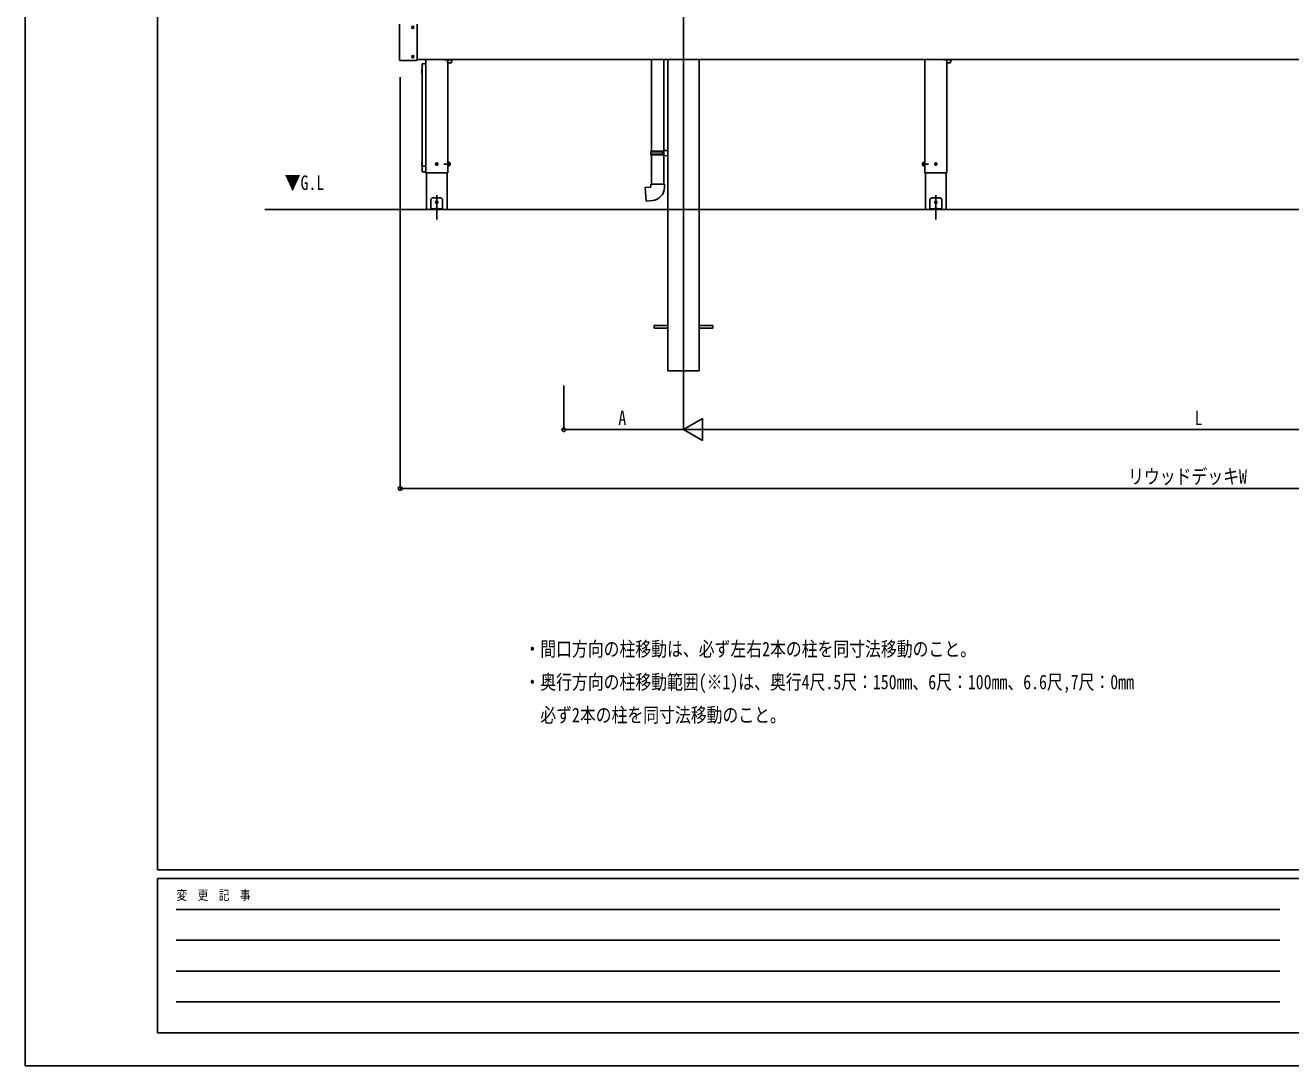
# Model space of a CAD drawing. Units: millimetres, scale not verified. Extents: x -6308 to 6308, y -4455 to 4455.
# Drawn here: x -6308 to -1995, y -4455 to -910 of the extents above; entities that cross this region are included whole.
import ezdxf
from ezdxf.enums import TextEntityAlignment as Align

# ---------------------------------------------------------------- set-up
doc = ezdxf.new("R2010")
doc.units = ezdxf.units.MM
doc.header["$LTSCALE"] = 30
for name, color, linetype in [('0-1_USER1', 3, 'Continuous'), ('0-2_YKK_12', 2, 'Continuous'), ('0-3_YKK_13', 4, 'Continuous'), ('0-4_YKK_A1', 4, 'Continuous'), ('0-5_YKK_D', 6, 'Continuous'), ('0-6_YKK_ZWAK', 7, 'Continuous'), ('0-7_YSS_K', 3, 'Continuous')]:
    doc.layers.add(name, color=color, linetype=linetype)
doc.styles.add('ＭＳ ゴシック', font='')
doc.styles.get('ＭＳ ゴシック').set_extended_font_data('MS Gothic')

msp = doc.modelspace()

# ---------------------------------------------------------------- linework, layer by layer
at = {"layer": '0-2_YKK_12'}
for p, q in [((-4064.35, 1074.93), (-4064.35, -2221.49)), ((363.15, -1026.5), (-4971.85, -1026.5)), ((-4867.85, -1412.5), (-4867.85, -1026.5)), ((-3166.85, -1412.5), (-3166.85, -1026.5)), ((-4954.85, -1042.1), (-4954.85, -1041.9)), ((-4954.85, -1042.16), (-4954.85, -1407.81)), ((-4943.85, -1041.23), (-4953.85, -1041.23)), ((-4942.85, -1042.1), (-4942.85, -1041.9)), ((-4942.85, -1407.81), (-4942.85, -1042.16)), ((-4954.85, -1407.81), (-4954.85, -1407.94)), ((-4954.85, -1407.98), (-4954.85, -1407.94)), ((-4942.85, -1407.94), (-4942.85, -1407.81)), ((-4942.85, -1407.98), (-4942.85, -1407.94)), ((-4940.6, -1412.5), (-4940.6, -1537.5)), ((-3239.6, -1412.5), (-3239.6, -1537.5)), ((-4905.35, -1559.66), (-4905.35, -1488.86)), ((-3204.35, -1559.66), (-3204.35, -1488.86))]:
    msp.add_line(p, q, dxfattribs=at)
for points in [[(-4942.85, -1026.5), (-4942.85, -1412.5), (-4867.85, -1412.5)], [(-3241.85, -1026.5), (-3241.85, -1412.5), (-3166.85, -1412.5)], [(-4954.85, -1042.16), (-4954.83, -1041.98), (-4954.78, -1041.8), (-4954.69, -1041.64), (-4954.56, -1041.5), (-4954.41, -1041.39), (-4954.24, -1041.3), (-4954.05, -1041.25), (-4953.85, -1041.23)], [(-4943.85, -1041.23), (-4943.68, -1041.24), (-4943.51, -1041.29), (-4943.35, -1041.35), (-4943.21, -1041.45), (-4943.09, -1041.56), (-4942.99, -1041.69), (-4942.91, -1041.84), (-4942.87, -1042), (-4942.85, -1042.16)], [(-4940.6, -1537.5), (-4870.1, -1537.5), (-4870.1, -1412.5)], [(-3239.6, -1537.5), (-3169.1, -1537.5), (-3169.1, -1412.5)]]:
    msp.add_lwpolyline(points, dxfattribs=at)
at = {"layer": '0-3_YKK_13'}
for p, q in [((-5031.85, -905.5), (-5031.85, -1027.9)), ((-4971.85, -905.5), (-4971.85, -1027.9)), ((-4991, -916.7), (-4982.7, -916.7)), ((-4988.9, -916.35), (-4988.9, -917.05)), ((-4988.9, -916.35), (-4987.7, -916.35)), ((-4988.9, -917.05), (-4987.7, -917.05)), ((-4987.2, -914.65), (-4986.5, -914.65)), ((-4987.2, -914.65), (-4987.2, -915.85)), ((-4987.2, -917.55), (-4987.2, -918.75)), ((-4987.2, -918.75), (-4986.5, -918.75)), ((-4986.85, -920.85), (-4986.85, -912.55)), ((-4986.5, -914.65), (-4986.5, -915.85)), ((-4986.5, -917.55), (-4986.5, -918.75)), ((-4986, -916.35), (-4984.8, -916.35)), ((-4986, -917.05), (-4984.8, -917.05)), ((-4984.8, -916.35), (-4984.8, -917.05)), ((-5030.85, -1028.9), (-4972.85, -1028.9)), ((-4991, -1016.7), (-4982.7, -1016.7)), ((-4988.9, -1016.35), (-4988.9, -1017.05)), ((-4988.9, -1016.35), (-4987.7, -1016.35)), ((-4988.9, -1017.05), (-4987.7, -1017.05)), ((-4987.2, -1014.65), (-4986.5, -1014.65)), ((-4987.2, -1014.65), (-4987.2, -1015.85)), ((-4987.2, -1017.55), (-4987.2, -1018.75)), ((-4987.2, -1018.75), (-4986.5, -1018.75)), ((-4986.85, -1020.85), (-4986.85, -1012.55)), ((-4986.5, -1014.65), (-4986.5, -1015.85)), ((-4986.5, -1017.55), (-4986.5, -1018.75)), ((-4986, -1016.35), (-4984.8, -1016.35)), ((-4986, -1017.05), (-4984.8, -1017.05)), ((-4984.8, -1016.35), (-4984.8, -1017.05)), ((-4850.27, -1027.5), (-4878.89, -1027.5)), ((-4868.2, -1026.5), (-4868.2, -1036.7)), ((-4855.5, -1036.7), (-4855.5, -1026.5)), ((-4855.5, -1034), (-4855.14, -1034)), ((-4173.35, -1026.5), (-4173.35, -1338.9)), ((-4131.35, -1336.34), (-4131.35, -1026.5)), ((-3149.27, -1027.5), (-3177.89, -1027.5)), ((-3167.2, -1026.5), (-3167.2, -1036.7)), ((-3154.5, -1036.7), (-3154.5, -1026.5)), ((-3154.5, -1034), (-3154.14, -1034)), ((-4955.57, -1061), (-4954.85, -1061)), ((-4954.85, -1074), (-4955.57, -1074)), ((-4954.85, -1074), (-4954.85, -1061)), ((-4953.85, -1040.9), (-4943.85, -1040.9)), ((-4867.2, -1037.7), (-4856.5, -1037.7)), ((-3166.2, -1037.7), (-3155.5, -1037.7)), ((-4133.35, -1336.4), (-4117.35, -1335.93)), ((-4133.35, -1338.4), (-4133.35, -1336.4)), ((-4117.35, -1335.93), (-4117.35, -1353.87)), ((-4955.57, -1376), (-4954.85, -1376)), ((-4954.85, -1389), (-4954.85, -1376)), ((-4905.35, -1388.25), (-4905.35, -1376.75)), ((-4866.25, -1376.8), (-4865.05, -1376.8)), ((-4865.05, -1376.73), (-4865.05, -1388.27)), ((-4861.49, -1376.73), (-4865.05, -1376.73)), ((-4861.49, -1379.61), (-4865.05, -1379.61)), ((-4861.05, -1377.5), (-4861.49, -1376.73)), ((-4861.05, -1377.5), (-4861.05, -1387.5)), ((-4175.35, -1340.9), (-4174.35, -1338.9)), ((-4175.35, -1340.9), (-4131.35, -1340.9)), ((-4175.35, -1340.9), (-4175.35, -1348.9)), ((-4175.35, -1348.9), (-4131.35, -1348.9)), ((-4175.35, -1348.9), (-4174.35, -1350.9)), ((-4174.35, -1338.9), (-4131.35, -1338.9)), ((-4174.35, -1350.9), (-4131.35, -1350.9)), ((-4173.35, -1350.9), (-4173.35, -1450.9)), ((-4135.83, -1340.9), (-4136.26, -1338.9)), ((-4133.35, -1338.4), (-4131.35, -1338.4)), ((-4133.35, -1353.4), (-4133.35, -1351.4)), ((-4133.35, -1353.4), (-4117.35, -1353.87)), ((-4131.35, -1338.9), (-4131.35, -1339.45)), ((-4131.35, -1450.9), (-4131.35, -1353.46)), ((-3248.66, -1377.5), (-3248.22, -1376.73)), ((-3248.66, -1377.5), (-3248.66, -1387.5)), ((-3248.22, -1376.73), (-3244.66, -1376.73)), ((-3248.22, -1379.61), (-3244.66, -1379.61)), ((-3244.66, -1376.73), (-3244.66, -1388.27)), ((-3243.46, -1376.8), (-3244.66, -1376.8)), ((-3204.35, -1388.25), (-3204.35, -1376.75)), ((-4954.85, -1389), (-4955.57, -1389)), ((-4943.85, -1389.99), (-4953.85, -1389.99)), ((-4943.85, -1408.98), (-4953.85, -1408.98)), ((-4911.1, -1382.5), (-4899.6, -1382.5)), ((-4904.12, -1382.91), (-4903.3, -1382.91)), ((-4857.35, -1382.5), (-4880.77, -1382.5)), ((-4865.05, -1382.31), (-4866.28, -1382.31)), ((-4865.05, -1388.2), (-4866.25, -1388.2)), ((-4865.05, -1382.69), (-4866.22, -1382.69)), ((-4861.49, -1385.39), (-4865.05, -1385.39)), ((-4861.49, -1388.27), (-4865.05, -1388.27)), ((-4861.05, -1387.5), (-4861.49, -1388.27)), ((-3252.35, -1382.5), (-3228.94, -1382.5)), ((-3248.66, -1387.5), (-3248.22, -1388.27)), ((-3248.22, -1385.39), (-3244.66, -1385.39)), ((-3248.22, -1388.27), (-3244.66, -1388.27)), ((-3244.66, -1382.31), (-3243.43, -1382.31)), ((-3244.66, -1382.69), (-3243.49, -1382.69)), ((-3244.66, -1388.2), (-3243.46, -1388.2)), ((-3210.1, -1382.5), (-3198.6, -1382.5)), ((-3203.12, -1382.91), (-3202.3, -1382.91)), ((-4175.35, -1450.9), (-4129.35, -1450.9)), ((-4175.35, -1460.9), (-4175.35, -1450.9)), ((-4129.35, -1450.9), (-4129.35, -1461.82)), ((-4920.35, -1497.5), (-4925.35, -1502.5)), ((-4925.35, -1502.5), (-4925.35, -1537.5)), ((-4890.35, -1497.5), (-4920.35, -1497.5)), ((-4905.35, -1518.25), (-4905.35, -1506.75)), ((-4890.35, -1497.5), (-4885.35, -1502.5)), ((-3219.35, -1497.5), (-3224.35, -1502.5)), ((-3224.35, -1502.5), (-3224.35, -1537.5)), ((-3189.35, -1497.5), (-3219.35, -1497.5)), ((-3204.35, -1518.25), (-3204.35, -1506.75)), ((-3189.35, -1497.5), (-3184.35, -1502.5)), ((-4885.35, -1535), (-4925.35, -1535)), ((-4911.1, -1512.5), (-4899.6, -1512.5)), ((-4909.35, -1534.08), (-4909.35, -1534.5)), ((-4909.35, -1534.5), (-4901.35, -1534.5)), ((-4908.85, -1535), (-4901.85, -1535)), ((-4907.19, -1535.5), (-4907.69, -1535)), ((-4905.35, -1530), (-4905.35, -1542.6)), ((-4905.35, -1531.02), (-4905.35, -1571.1)), ((-4904.12, -1512.91), (-4903.3, -1512.91)), ((-4903.01, -1535), (-4903.51, -1535.5)), ((-4901.35, -1534.08), (-4901.35, -1534.5)), ((-3184.35, -1535), (-3224.35, -1535)), ((-3210.1, -1512.5), (-3198.6, -1512.5)), ((-3208.35, -1534.08), (-3208.35, -1534.5)), ((-3208.35, -1534.5), (-3200.35, -1534.5)), ((-3207.85, -1535), (-3200.85, -1535)), ((-3206.19, -1535.5), (-3206.69, -1535)), ((-3204.35, -1530), (-3204.35, -1542.6)), ((-3204.35, -1531.02), (-3204.35, -1571.1)), ((-3203.12, -1512.91), (-3202.3, -1512.91)), ((-3202.01, -1535), (-3202.51, -1535.5)), ((-3200.35, -1534.08), (-3200.35, -1534.5)), ((-4164.35, -1933), (-4164.35, -1942)), ((-4164.35, -1933), (-4117.35, -1933)), ((-4011.35, -1933), (-3964.35, -1933)), ((-3964.35, -1933), (-3964.35, -1942)), ((-4164.35, -1942), (-4117.35, -1942)), ((-4011.35, -1942), (-3964.35, -1942))]:
    msp.add_line(p, q, dxfattribs=at)
for points in [[(-4867.85, -1388.75), (-4867.85, -1376.25), (-4866.25, -1376.25), (-4866.25, -1388.75)], [(-3241.85, -1388.75), (-3241.85, -1376.25), (-3243.45, -1376.25), (-3243.45, -1388.75)]]:
    msp.add_lwpolyline(points, close=True, dxfattribs=at)
for points in [[(-4135.83, -1340.9), (-4135.83, -1348.9), (-4136.26, -1350.9)], [(-4133.35, -1351.4), (-4131.35, -1351.4), (-4131.35, -1338.4)], [(-4954.85, -1390.92), (-4954.83, -1390.74), (-4954.78, -1390.57), (-4954.69, -1390.41), (-4954.56, -1390.27), (-4954.41, -1390.15), (-4954.24, -1390.06), (-4954.05, -1390.01), (-4953.85, -1389.99)], [(-4943.85, -1389.99), (-4943.66, -1390.01), (-4943.47, -1390.06), (-4943.3, -1390.15), (-4943.15, -1390.27), (-4943.02, -1390.41), (-4942.93, -1390.57), (-4942.87, -1390.74), (-4942.85, -1390.92)], [(-4906.58, -1382.09), (-4907.4, -1382.09), (-4907.4, -1382.91), (-4906.58, -1382.91)], [(-4904.94, -1381.27), (-4904.94, -1380.45), (-4905.76, -1380.45), (-4905.76, -1381.27)], [(-4905.76, -1383.73), (-4905.76, -1384.55), (-4904.94, -1384.55), (-4904.94, -1383.73)], [(-4903.3, -1382.91), (-4903.3, -1382.09), (-4904.12, -1382.09)], [(-3205.58, -1382.09), (-3206.4, -1382.09), (-3206.4, -1382.91), (-3205.58, -1382.91)], [(-3203.94, -1381.27), (-3203.94, -1380.45), (-3204.76, -1380.45), (-3204.76, -1381.27)], [(-3204.76, -1383.73), (-3204.76, -1384.55), (-3203.94, -1384.55), (-3203.94, -1383.73)], [(-3202.3, -1382.91), (-3202.3, -1382.09), (-3203.12, -1382.09)], [(-4170.43, -1506.65), (-4191.27, -1508.47), (-4195.28, -1462.65), (-4175.35, -1460.9)], [(-4925.35, -1537.5), (-4885.35, -1537.5), (-4885.35, -1502.5)], [(-3224.35, -1537.5), (-3184.35, -1537.5), (-3184.35, -1502.5)], [(-4906.58, -1512.09), (-4907.4, -1512.09), (-4907.4, -1512.91), (-4906.58, -1512.91)], [(-4904.94, -1511.27), (-4904.94, -1510.45), (-4905.76, -1510.45), (-4905.76, -1511.27)], [(-4905.76, -1513.73), (-4905.76, -1514.55), (-4904.94, -1514.55), (-4904.94, -1513.73)], [(-4903.3, -1512.91), (-4903.3, -1512.09), (-4904.12, -1512.09)], [(-3205.58, -1512.09), (-3206.4, -1512.09), (-3206.4, -1512.91), (-3205.58, -1512.91)], [(-3203.94, -1511.27), (-3203.94, -1510.45), (-3204.76, -1510.45), (-3204.76, -1511.27)], [(-3204.76, -1513.73), (-3204.76, -1514.55), (-3203.94, -1514.55), (-3203.94, -1513.73)], [(-3202.3, -1512.91), (-3202.3, -1512.09), (-3203.12, -1512.09)]]:
    msp.add_lwpolyline(points, dxfattribs=at)
for centre, radius in [((-4986.85, -916.7), 3.75), ((-4986.85, -916.7), 3.65), ((-4986.85, -1016.7), 3.75), ((-4986.85, -1016.7), 3.65), ((-4905.35, -1382.5), 3.75), ((-3204.35, -1382.5), 3.75), ((-4905.35, -1512.5), 3.75), ((-3204.35, -1512.5), 3.75)]:
    msp.add_circle(centre, radius, dxfattribs=at)
for centre, radius, start, end in [((-4987.7, -915.85), 0.5, 270, 0), ((-4987.7, -917.55), 0.5, 0, 90), ((-4986, -915.85), 0.5, 180, 270), ((-4986, -917.55), 0.5, 90, 180), ((-5030.85, -1027.9), 1, 180, 270), ((-4987.7, -1015.85), 0.5, 270, 0), ((-4987.7, -1017.55), 0.5, 0, 90), ((-4986, -1015.85), 0.5, 180, 270), ((-4986, -1017.55), 0.5, 90, 180), ((-4972.85, -1027.9), 1, 270, 0), ((-4874.05, -1027.5), 20, 341.03443, 2.86596), ((-3173.05, -1027.5), 20, 341.03443, 2.86596), ((-4936.65, -1067.5), 20, 161.03443, 198.96557), ((-4953.85, -1041.9), 1, 90, 180), ((-4943.85, -1041.9), 1, 0, 90), ((-4867.2, -1036.7), 1, 180, 270), ((-4856.5, -1036.7), 1, 270, 360), ((-3166.2, -1036.7), 1, 180, 270), ((-3155.5, -1036.7), 1, 270, 360), ((-4936.65, -1382.5), 20, 161.03443, 198.96557), ((-4863.6, -1378.17), 2.56, 325.61708, 34.38292), ((-4870.6, -1382.5), 9.55, 342.41276, 17.58724), ((-3246.11, -1378.17), 2.56, 145.61708, 214.38292), ((-3239.11, -1382.5), 9.55, 162.41276, 197.58724), ((-4953.85, -1407.98), 1, 180, 270), ((-4943.85, -1407.98), 1, 270, 0), ((-4906.58, -1381.27), 0.82, 270, 0), ((-4906.58, -1383.73), 0.82, 0, 90), ((-4904.12, -1381.27), 0.82, 180, 270), ((-4904.12, -1383.73), 0.82, 90, 180), ((-4863.6, -1386.83), 2.56, 325.61708, 34.38292), ((-3246.11, -1386.83), 2.56, 145.61708, 214.38292), ((-3205.58, -1381.27), 0.82, 270, 0), ((-3205.58, -1383.73), 0.82, 0, 90), ((-3203.12, -1381.27), 0.82, 180, 270), ((-3203.12, -1383.73), 0.82, 90, 180), ((-4174.35, -1461.82), 45, 275, 0), ((-4908.35, -1534.08), 1, 126.03188, 180), ((-4908.85, -1534.5), 0.5, 180, 270), ((-4905.35, -1538.2), 6.1, 53.96812, 126.03188), ((-4906.58, -1511.27), 0.82, 270, 0), ((-4906.58, -1513.73), 0.82, 0, 90), ((-4904.12, -1511.27), 0.82, 180, 270), ((-4904.12, -1513.73), 0.82, 90, 180), ((-4901.85, -1534.5), 0.5, 270, 0), ((-4902.35, -1534.08), 1, 0, 53.96812), ((-3207.35, -1534.08), 1, 126.03188, 180), ((-3207.85, -1534.5), 0.5, 180, 270), ((-3204.35, -1538.2), 6.1, 53.96812, 126.03188), ((-3205.58, -1511.27), 0.82, 270, 0), ((-3205.58, -1513.73), 0.82, 0, 90), ((-3203.12, -1511.27), 0.82, 180, 270), ((-3203.12, -1513.73), 0.82, 90, 180), ((-3200.85, -1534.5), 0.5, 270, 0), ((-3201.35, -1534.08), 1, 0, 53.96812)]:
    msp.add_arc(centre, radius, start, end, dxfattribs=at)
at = {"layer": '0-4_YKK_A1'}
for p, q in [((-4117.35, -1026.5), (-4117.35, -2087.5)), ((-4011.35, -1026.5), (-4011.35, -2087.5)), ((-4117.35, -2087.5), (-4011.35, -2087.5))]:
    msp.add_line(p, q, dxfattribs=at)
at = {"layer": '0-5_YKK_D'}
for p, q in [((-5029.85, -1086.5), (-5029.85, -2488.5)), ((-4472.35, -2137.5), (-4472.35, -2288.5)), ((-4064.35, -2137.5), (-4064.35, -2288.5)), ((-4064.35, -2137.5), (-4064.35, -2288.5)), ((-4064.35, -2287.5), (-3999.4, -2250)), ((-3999.4, -2325), (-3999.4, -2250)), ((-4064.35, -2287.5), (-4472.35, -2287.5)), ((-4064.35, -2287.5), (-3999.4, -2325)), ((-4064.35, -2287.5), (-3934.45, -2287.5)), ((-3989.35, -2287.5), (-619.35, -2287.5)), ((-5029.85, -2487.5), (421.15, -2487.5))]:
    msp.add_line(p, q, dxfattribs=at)
for centre in [(-4472.35, -2287.5), (-5029.85, -2487.5)]:
    msp.add_circle(centre, 6.38, dxfattribs=at)
at = {"layer": '0-6_YKK_ZWAK'}
for p, q in [((-5857.47, -3787.5), (-5857.47, 4162.5)), ((5842.53, -3787.5), (-5857.47, -3787.5)), ((-1957.47, -3817.5), (-5857.47, -3817.5)), ((-5857.47, -4342.5), (-5857.47, -3817.5)), ((-5793.72, -3922.5), (-2032.47, -3922.5)), ((-5793.72, -4027.5), (-2032.47, -4027.5)), ((-5793.72, -4132.5), (-2032.47, -4132.5)), ((-5793.72, -4237.5), (-2032.47, -4237.5)), ((-5857.47, -4342.5), (-1957.47, -4342.5))]:
    msp.add_line(p, q, dxfattribs=at)
msp.add_lwpolyline([(-6307.5, -4455), (6307.5, -4455), (6307.5, 4455), (-6307.5, 4455)], close=True, dxfattribs=at)
at = {"layer": '0-7_YSS_K'}
msp.add_line((-5491.22, -1537.5), (3897.19, -1537.5), dxfattribs=at)

# ---------------------------------------------------------------- texts
at = {"layer": '0-1_USER1', "style": 'ＭＳ ゴシック', "width": 0.8}
for s, p in [('▼G.L', (-5423.47, -1485.51)), ('・間口方向の柱移動は、必ず左右2本の柱を同寸法移動のこと。', (-4606.5, -3074.5)), ('・奥行方向の柱移動範囲(※1)は、奥行4尺.5尺：150mm、6尺：100mm、6.6尺,7尺：0mm', (-4606.5, -3187)), ('\u3000必ず2本の柱を同寸法移動のこと。', (-4606.5, -3299.5))]:
    msp.add_text(s, height=49.49, dxfattribs=at).set_placement(p, align=Align.BOTTOM_LEFT)
at = {"layer": '0-5_YKK_D', "style": 'ＭＳ ゴシック', "width": 0.8}
for s, p in [('A', (-4286.35, -2286.7)), ('L', (-2322.35, -2286.7)), ('リウッドデッキW', (-2549.15, -2486.7))]:
    msp.add_text(s, height=49.49, dxfattribs=at).set_placement(p, align=Align.BOTTOM_LEFT)
at = {"layer": '0-6_YKK_ZWAK', "style": 'ＭＳ ゴシック', "width": 0.8}
msp.add_text('変  更  記  事', height=32.99, dxfattribs=at).set_placement((-5791.97, -3900), align=Align.BOTTOM_LEFT)

doc.saveas('drawing.dxf')
